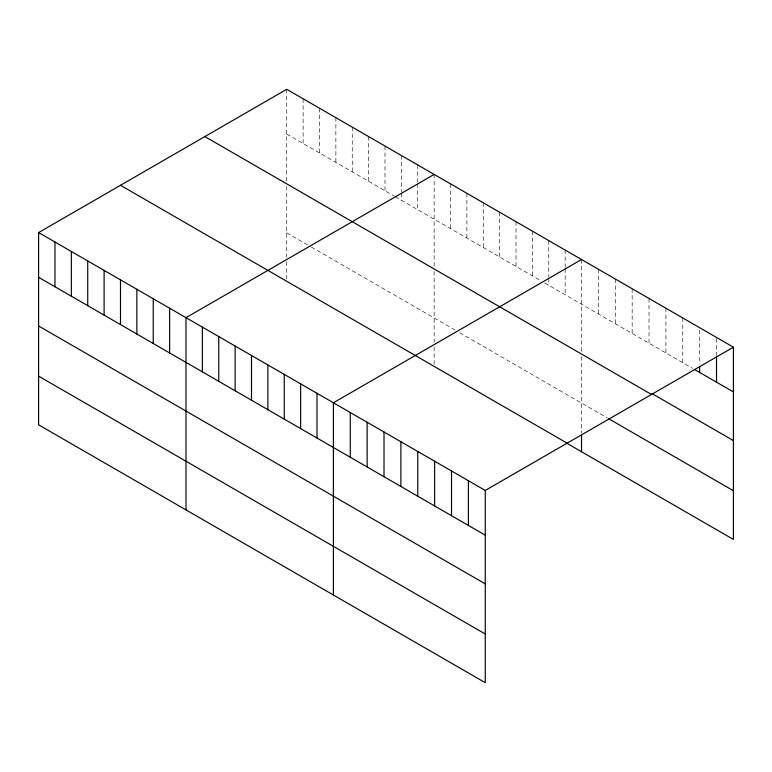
<?xml version="1.0" encoding="UTF-8"?>
<svg xmlns="http://www.w3.org/2000/svg" width="772" height="772" viewBox="0 0 772 772"><rect width="100%" height="100%" fill="white"/><g stroke="black" fill="none" stroke-linecap="round" stroke-linejoin="round"><path stroke-width="0.58" stroke-dasharray="3.86 2.9" d="M286.74 134.038L394.222 196.088M395.245 196.677L540.593 280.593M544.685 282.957L692.706 368.418M286.74 232.864L310.286 246.461M311.309 247.05L455.634 330.377M459.726 332.742L607.342 417.97M716.522 338.628L716.522 355.101M699.654 330.059L699.654 364.191M682.776 317.958L682.776 362.686M665.908 308.221L665.908 352.949M649.03 298.474L649.03 343.202M632.162 288.738L632.162 333.456M615.284 278.991L615.284 323.719M598.406 269.254L598.406 313.972M581.538 259.508L581.538 351.752M581.538 356.5L581.538 433.198M565.162 250.051L565.162 267.71M565.162 268.888L565.162 294.779M548.786 240.603L548.786 277.08M548.786 278.258L548.786 285.322M532.4 231.146L532.4 275.865M516.024 221.689L516.024 266.417M499.648 212.232L499.648 256.96M483.272 202.775L483.272 247.503M466.896 193.318L466.896 238.046M450.52 183.871L450.52 228.589M434.144 174.414L434.144 266.658M434.144 271.397L434.144 342.305M434.144 346.946L434.144 364.326M417.758 164.957L417.758 182.607M417.758 183.784L417.758 209.675M401.382 155.5L401.382 191.987M401.382 193.164L401.382 200.228M385.006 146.043L385.006 190.771M368.63 136.586L368.63 181.314M352.254 127.139L352.254 171.857M335.878 117.682L335.878 162.4M319.502 108.225L319.502 152.943M303.116 98.768L303.116 143.495M286.74 89.311L286.74 182.713M286.74 186.293L286.74 257.211M286.74 261.843L286.74 279.232"/><path stroke-width="1.16" d="M38.6 232.575L485.26 490.452L485.26 682.689L38.6 424.812L38.6 232.575L286.74 89.311L733.4 347.188L733.4 539.425L566.185 442.877M434.144 174.414L185.994 317.678L185.994 509.906M581.538 259.508L333.398 402.772L333.398 595.009M485.26 490.452L733.4 347.188M694.694 369.566L733.4 391.915M652.012 393.604L733.4 440.59M204.86 136.586L651.51 394.463M608.336 418.54L733.4 490.741M120.49 185.299L567.14 443.176M38.6 277.302L485.26 535.179M38.6 325.977L485.26 583.854M38.6 376.138L485.26 634.005M716.522 356.278L716.522 382.169M699.654 366.546L699.654 372.432M581.538 435.514L581.538 451.745M468.382 480.715L468.382 525.433M451.514 470.968L451.514 515.696M434.636 461.231L434.636 505.949M417.758 451.485L417.758 496.213M400.89 441.738L400.89 486.466M384.012 432.002L384.012 476.72M367.144 422.255L367.144 466.983M350.266 412.518L350.266 457.236M317.012 393.315L317.012 438.042M300.636 383.867L300.636 428.585M284.26 374.41L284.26 419.128M267.884 364.953L267.884 409.681M251.508 355.496L251.508 400.224M235.132 346.039L235.132 390.767M218.756 336.582L218.756 381.31M202.37 327.135L202.37 371.853M169.618 308.221L169.618 352.949M153.242 298.764L153.242 343.492M136.866 289.307L136.866 334.035M120.49 279.85L120.49 324.578M104.114 270.403L104.114 315.121M87.728 260.946L87.728 305.664M71.352 251.489L71.352 296.207M54.976 242.032L54.976 286.759"/></g></svg>
